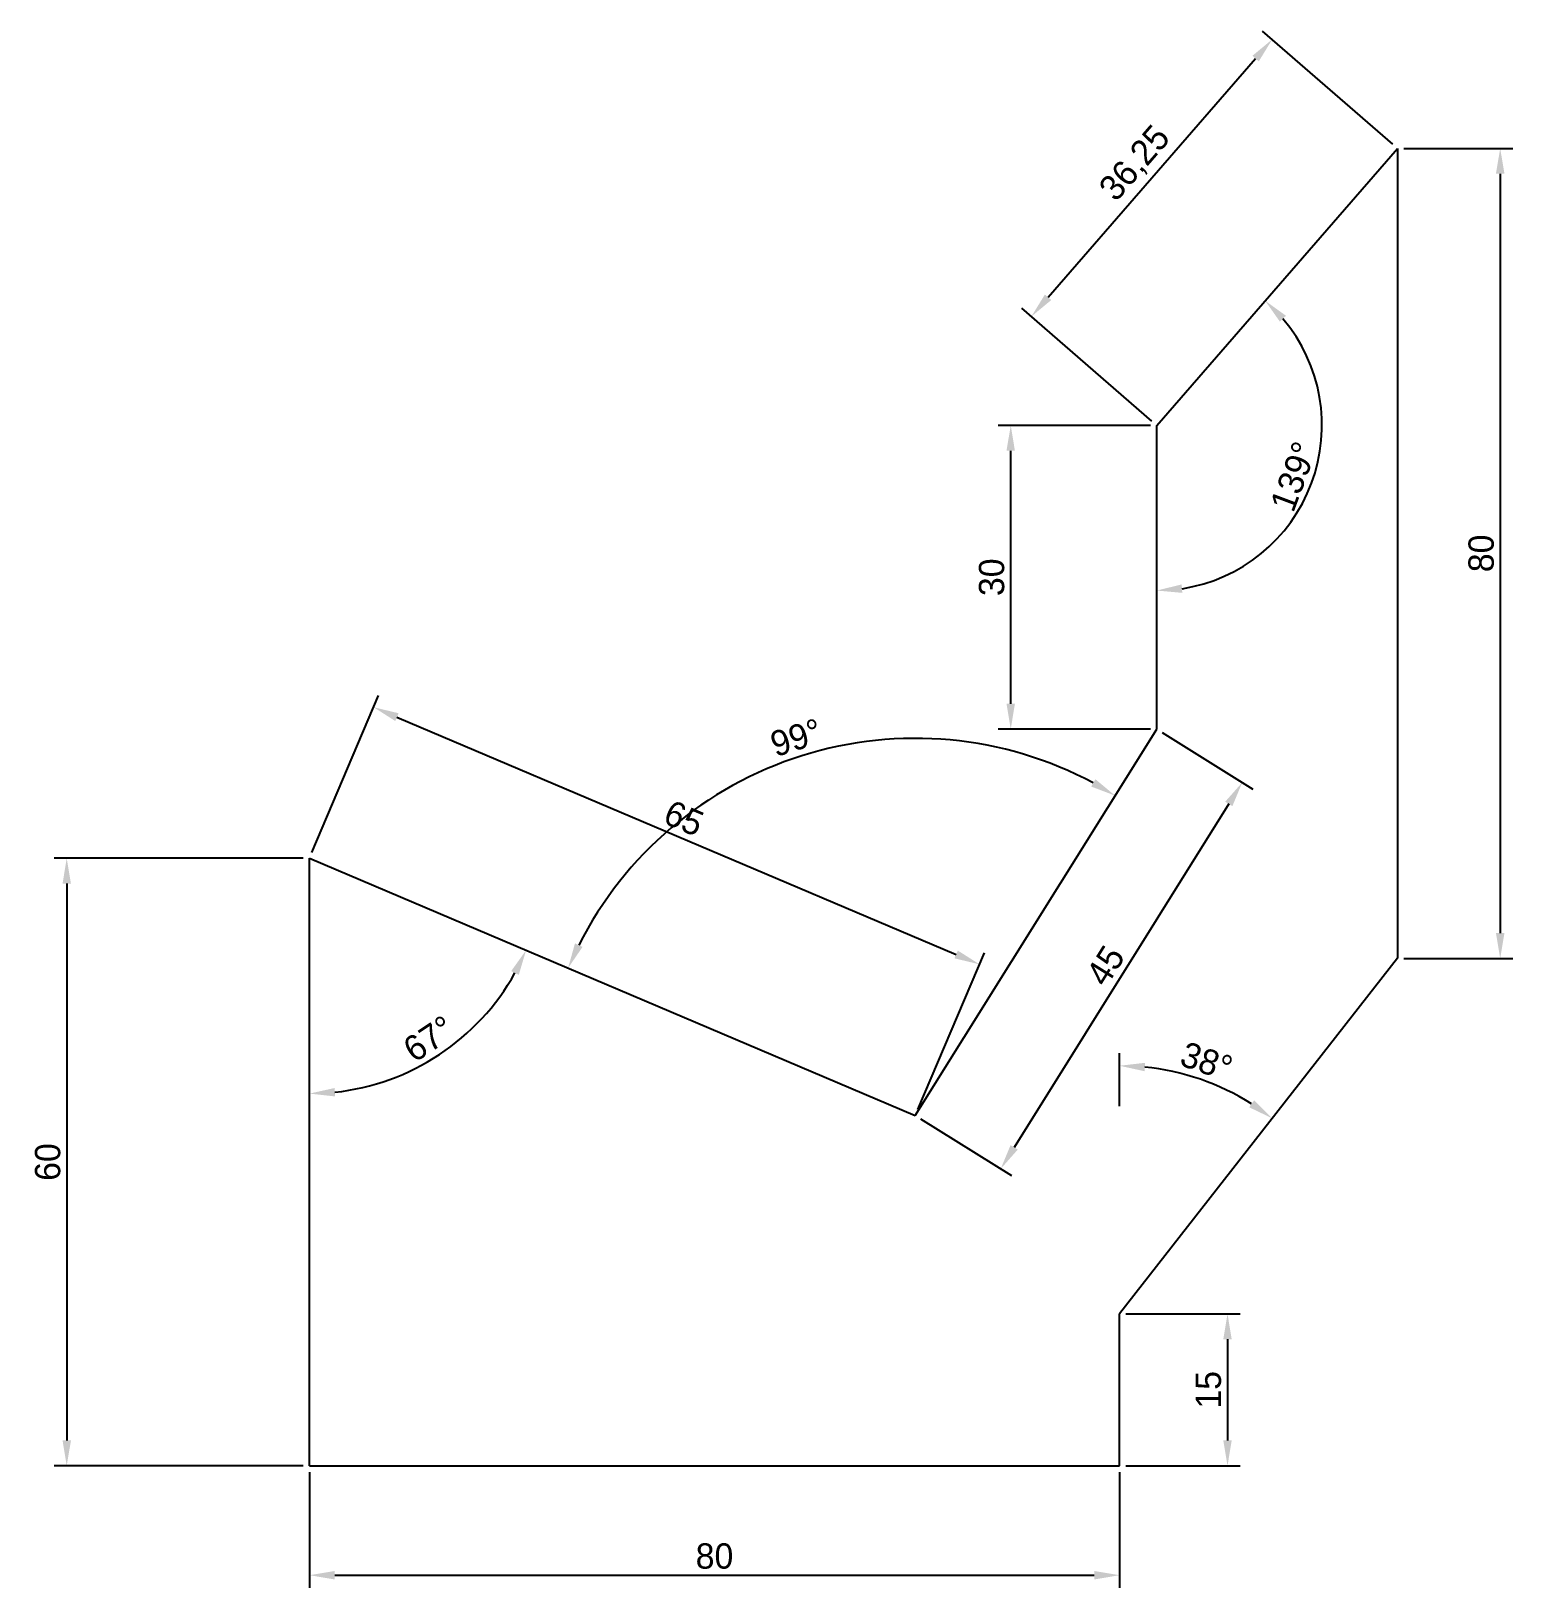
# Model space of a CAD drawing. Header units: millimetres. Extents: x -27 to 119, y -12 to 142.
import ezdxf

# ---------------------------------------------------------------- set-up
doc = ezdxf.new("R2010")
doc.units = ezdxf.units.MM
doc.dimstyles.new('ISO-25', dxfattribs={"dimtxt": 2.5, "dimasz": 2.5, "dimexe": 1.25, "dimexo": 0.625, "dimtad": 1, "dimtxsty": 'Standard', "dimcen": 2.5, "dimadec": 0, "dimazin": 0, "dimtfac": 1, "dimtmove": 0, "dimatfit": 3, "dimfxl": 1, "dimarcsym": 0})

# ---------------------------------------------------------------- blocks, each defined once
blk = doc.blocks.new('*D2')
at = {"color": 0, "lineweight": -2, "transparency": 16777216}
for p, q in [((-0.63, 60), (-25.23, 60)), ((-23.98, 57.5), (-23.98, 2.5)), ((-0.63, 0), (-25.23, 0))]:
    blk.add_line(p, q, dxfattribs=at)
at = {"color": 0, "transparency": 16777216}
for points in [[(-24.39, 57.5), (-23.56, 57.5), (-23.98, 60)], [(-24.39, 2.5), (-23.56, 2.5), (-23.98, 0)]]:
    blk.add_solid(points, dxfattribs=at)
at = {"layer": 'Defpoints', "color": 0, "transparency": 16777216}
for p in [(0, 60), (0, 0), (-23.98, 0)]:
    blk.add_point(p, dxfattribs=at)
at = {"color": 0, "transparency": 16777216, "insert": (-25.85, 30), "char_height": 2.5, "attachment_point": 5, "rotation": 90}
blk.add_mtext('60', dxfattribs=at)
blk = doc.blocks.new('*D3')
at = {"color": 0, "lineweight": -2, "transparency": 16777216}
for p, q in [((0, -0.62), (0, -12.06)), ((80, -0.62), (80, -12.06)), ((2.5, -10.81), (77.5, -10.81))]:
    blk.add_line(p, q, dxfattribs=at)
at = {"color": 0, "transparency": 16777216}
for points in [[(2.5, -10.39), (2.5, -11.23), (0, -10.81)], [(77.5, -10.39), (77.5, -11.23), (80, -10.81)]]:
    blk.add_solid(points, dxfattribs=at)
at = {"layer": 'Defpoints', "color": 0, "transparency": 16777216}
for p in [(0, 0), (80, 0), (80, -10.81)]:
    blk.add_point(p, dxfattribs=at)
at = {"color": 0, "transparency": 16777216, "insert": (40, -8.93), "char_height": 2.5, "attachment_point": 5}
blk.add_mtext('80', dxfattribs=at)
blk = doc.blocks.new('*D6')
at = {"color": 0, "lineweight": -2, "transparency": 16777216}
for p, q in [((80.63, 15), (91.92, 15)), ((90.67, 12.5), (90.67, 2.5)), ((80.63, 0), (91.92, 0))]:
    blk.add_line(p, q, dxfattribs=at)
at = {"color": 0, "transparency": 16777216}
for points in [[(90.25, 12.5), (91.08, 12.5), (90.67, 15)], [(90.25, 2.5), (91.08, 2.5), (90.67, 0)]]:
    blk.add_solid(points, dxfattribs=at)
at = {"layer": 'Defpoints', "color": 0, "transparency": 16777216}
for p in [(80, 15), (80, 0), (90.67, 0)]:
    blk.add_point(p, dxfattribs=at)
at = {"color": 0, "transparency": 16777216, "insert": (88.79, 7.5), "char_height": 2.5, "attachment_point": 5, "rotation": 90}
blk.add_mtext('15', dxfattribs=at)
blk = doc.blocks.new('*D9')
at = {"color": 0, "lineweight": -2, "transparency": 16777216}
blk.add_arc((0, 60), 23.24, 276.1662, 330.8338, dxfattribs=at)
at = {"color": 0, "transparency": 16777216}
for points in [[(19.92, 48.86), (20.67, 48.49), (21.39, 50.92)], [(2.52, 36.48), (2.47, 37.31), (0, 36.76)]]:
    blk.add_solid(points, dxfattribs=at)
at = {"layer": 'Defpoints', "color": 0, "transparency": 16777216}
for p in [(0, 60), (0, 60), (8.83, 38.5), (59.83, 34.6), (0, 0)]:
    blk.add_point(p, dxfattribs=at)
at = {"color": 0, "transparency": 16777216, "insert": (11.79, 42.18), "char_height": 2.5, "attachment_point": 5, "rotation": 33.5}
blk.add_mtext('67°', dxfattribs=at)
blk = doc.blocks.new('*D13')
at = {"color": 0, "lineweight": -2, "transparency": 16777216}
blk.add_arc((59.83, 34.6), 37.25, 61.8457, 153.1543, dxfattribs=at)
at = {"color": 0, "transparency": 16777216}
for points in [[(77.62, 67.81), (77.2, 67.09), (79.57, 66.19)], [(26.97, 51.25), (26.22, 51.6), (25.54, 49.16)]]:
    blk.add_solid(points, dxfattribs=at)
at = {"layer": 'Defpoints', "color": 0, "transparency": 16777216}
for p in [(83.68, 72.76), (59.18, 71.85), (0, 60), (59.83, 34.6), (59.83, 34.6)]:
    blk.add_point(p, dxfattribs=at)
at = {"color": 0, "transparency": 16777216, "insert": (48.07, 71.92), "char_height": 2.5, "attachment_point": 5, "rotation": 17.5}
blk.add_mtext('99°', dxfattribs=at)
blk = doc.blocks.new('*D14')
at = {"color": 0, "lineweight": -2, "transparency": 16777216}
blk.add_arc((83.68, 102.76), 16.32, 278.7873, 40.2127, dxfattribs=at)
at = {"color": 0, "transparency": 16777216}
for points in [[(95.84, 113.01), (96.44, 113.59), (94.38, 115.08)], [(86.2, 86.22), (86.14, 87.05), (83.68, 86.45)]]:
    blk.add_solid(points, dxfattribs=at)
at = {"layer": 'Defpoints', "color": 0, "transparency": 16777216}
for p in [(107.46, 130.12), (83.68, 102.76), (83.68, 102.76), (95.48, 91.5), (83.68, 72.76)]:
    blk.add_point(p, dxfattribs=at)
at = {"color": 0, "transparency": 16777216, "insert": (97.21, 97.71), "char_height": 2.5, "attachment_point": 5, "rotation": 69.5}
blk.add_mtext('139°', dxfattribs=at)
blk = doc.blocks.new('*D15')
at = {"color": 0, "lineweight": -2, "transparency": 16777216}
for p, q in [((106.99, 130.53), (94.14, 141.7)), ((72.94, 115.41), (93.44, 139)), ((83.21, 103.17), (70.36, 114.34))]:
    blk.add_line(p, q, dxfattribs=at)
at = {"color": 0, "transparency": 16777216}
for points in [[(93.13, 139.27), (93.76, 138.72), (95.08, 140.88)], [(72.63, 115.68), (73.26, 115.14), (71.3, 113.52)]]:
    blk.add_solid(points, dxfattribs=at)
at = {"layer": 'Defpoints', "color": 0, "transparency": 16777216}
for p in [(95.08, 140.88), (107.46, 130.12), (83.68, 102.76)]:
    blk.add_point(p, dxfattribs=at)
at = {"color": 0, "transparency": 16777216, "insert": (81.62, 128.57), "char_height": 2.5, "attachment_point": 5, "rotation": 49}
blk.add_mtext('36,25', dxfattribs=at)
blk = doc.blocks.new('*D16')
at = {"color": 0, "lineweight": -2, "transparency": 16777216}
for p, q in [((0.24, 60.58), (6.82, 76.08)), ((8.64, 73.95), (63.87, 50.5)), ((60.08, 35.18), (66.66, 50.68))]:
    blk.add_line(p, q, dxfattribs=at)
at = {"color": 0, "transparency": 16777216}
for points in [[(8.8, 74.33), (8.47, 73.56), (6.34, 74.92)], [(64.03, 50.89), (63.7, 50.12), (66.17, 49.53)]]:
    blk.add_solid(points, dxfattribs=at)
at = {"layer": 'Defpoints', "color": 0, "transparency": 16777216}
for p in [(0, 60), (66.17, 49.53), (59.83, 34.6)]:
    blk.add_point(p, dxfattribs=at)
at = {"color": 0, "transparency": 16777216, "insert": (36.98, 63.95), "char_height": 2.5, "attachment_point": 5, "rotation": 337}
blk.add_mtext('65', dxfattribs=at)
blk = doc.blocks.new('*D17')
at = {"color": 0, "lineweight": -2, "transparency": 16777216}
for p, q in [((83.05, 102.76), (68.01, 102.76)), ((69.26, 75.26), (69.26, 100.26)), ((83.05, 72.76), (68.01, 72.76))]:
    blk.add_line(p, q, dxfattribs=at)
at = {"color": 0, "transparency": 16777216}
for points in [[(68.84, 100.26), (69.67, 100.26), (69.26, 102.76)], [(68.84, 75.26), (69.67, 75.26), (69.26, 72.76)]]:
    blk.add_solid(points, dxfattribs=at)
at = {"layer": 'Defpoints', "color": 0, "transparency": 16777216}
for p in [(69.26, 102.76), (83.68, 102.76), (83.68, 72.76)]:
    blk.add_point(p, dxfattribs=at)
at = {"color": 0, "transparency": 16777216, "insert": (67.38, 87.76), "char_height": 2.5, "attachment_point": 5, "rotation": 90}
blk.add_mtext('30', dxfattribs=at)
blk = doc.blocks.new('*D18')
at = {"color": 0, "lineweight": -2, "transparency": 16777216}
for p, q in [((84.21, 72.43), (93.18, 66.83)), ((90.79, 65.37), (69.6, 31.45)), ((60.36, 34.27), (69.33, 28.67))]:
    blk.add_line(p, q, dxfattribs=at)
at = {"color": 0, "transparency": 16777216}
for points in [[(90.44, 65.59), (91.15, 65.15), (92.12, 67.49)], [(69.24, 31.67), (69.95, 31.23), (68.27, 29.33)]]:
    blk.add_solid(points, dxfattribs=at)
at = {"layer": 'Defpoints', "color": 0, "transparency": 16777216}
for p in [(83.68, 72.76), (59.83, 34.6), (68.27, 29.33)]:
    blk.add_point(p, dxfattribs=at)
at = {"color": 0, "transparency": 16777216, "insert": (78.61, 49.4), "char_height": 2.5, "attachment_point": 5, "rotation": 58}
blk.add_mtext('45', dxfattribs=at)
blk = doc.blocks.new('*D19')
at = {"color": 0, "lineweight": -2, "transparency": 16777216}
for p, q in [((108.09, 130.12), (118.85, 130.12)), ((117.6, 127.62), (117.6, 52.62)), ((108.09, 50.12), (118.85, 50.12))]:
    blk.add_line(p, q, dxfattribs=at)
at = {"color": 0, "transparency": 16777216}
for points in [[(117.18, 127.62), (118.02, 127.62), (117.6, 130.12)], [(117.18, 52.62), (118.02, 52.62), (117.6, 50.12)]]:
    blk.add_solid(points, dxfattribs=at)
at = {"layer": 'Defpoints', "color": 0, "transparency": 16777216}
for p in [(107.46, 130.12), (107.46, 50.12), (117.6, 50.12)]:
    blk.add_point(p, dxfattribs=at)
at = {"color": 0, "transparency": 16777216, "insert": (115.73, 90.12), "char_height": 2.5, "attachment_point": 5, "rotation": 90}
blk.add_mtext('80', dxfattribs=at)
blk = doc.blocks.new('*D20')
at = {"color": 0, "lineweight": -2, "transparency": 16777216}
blk.add_line((80, 35.53), (80, 40.76), dxfattribs=at)
blk.add_arc((80, 15), 24.51, 57.8253, 84.1541, dxfattribs=at)
at = {"color": 0, "transparency": 16777216}
for points in [[(82.48, 38.97), (82.52, 39.8), (80, 39.51)], [(93.29, 36.09), (92.81, 35.41), (95.1, 34.31)]]:
    blk.add_solid(points, dxfattribs=at)
at = {"layer": 'Defpoints', "color": 0, "transparency": 16777216}
for p in [(107.46, 50.12), (90.49, 37.15), (80, 34.91), (80, 15), (80, 15)]:
    blk.add_point(p, dxfattribs=at)
at = {"color": 0, "transparency": 16777216, "insert": (88.6, 39.95), "char_height": 2.5, "attachment_point": 5, "rotation": 340.9897}
blk.add_mtext('38°', dxfattribs=at)

msp = doc.modelspace()

# ---------------------------------------------------------------- linework, layer by layer
for p, q in [((83.679, 102.765), (107.461, 130.123)), ((107.461, 130.123), (107.461, 50.123)), ((83.679, 72.765), (83.679, 102.765)), ((59.833, 34.602), (83.679, 72.765)), ((0, 0), (0, 60)), ((0, 60), (59.833, 34.602)), ((107.461, 50.123), (80, 15)), ((80, 0), (80, 15)), ((0, 0), (80, 0))]:
    msp.add_line(p, q)

# ---------------------------------------------------------------- dimensions: what is measured, and where the dimension line sits
for p1, p2, distance, picture, middle in [((83.679, 102.765), (107.461, 130.123), 16.4, '*D15', (81.621, 128.57)), ((83.679, 72.765), (83.679, 102.765), 14.423, '*D17', (67.382, 87.765)), ((0, 60), (59.833, 34.602), 16.213, '*D16', (36.984, 63.952)), ((83.679, 72.765), (59.833, 34.602), 9.952, '*D18', (78.606, 49.403)), ((80, 15), (80, 0), 10.666, '*D6', (88.791, 7.5))]:
    dim = msp.add_aligned_dim(p1=p1, p2=p2, distance=distance, dimstyle='ISO-25')
    dim.commit()
    dim.dimension.update_dxf_attribs({"geometry": picture, "text_midpoint": middle})
for base, line1, line2, picture, middle in [((95.482, 91.499), ((83.679, 72.765), (83.679, 102.765)), ((83.679, 102.765), (107.461, 130.123)), '*D14', (97.206, 97.707)), ((59.183, 71.85), ((59.833, 34.602), (83.679, 72.765)), ((0, 60), (59.833, 34.602)), '*D13', (48.067, 71.92)), ((8.831, 38.502), ((0, 60), (59.833, 34.602)), ((0, 0), (0, 60)), '*D9', (11.793, 42.183)), ((90.494, 37.153), ((107.461, 50.123), (80, 15)), ((80, 15), (80, 34.905)), '*D20', (88.596, 39.949))]:
    dim = msp.add_angular_dim_2l(base=base, line1=line1, line2=line2, dimstyle='ISO-25')
    dim.commit()
    dim.dimension.update_dxf_attribs({"geometry": picture, "text_midpoint": middle})
for base, p1, p2, picture, middle in [((117.601, 50.123), (107.461, 130.123), (107.461, 50.123), '*D19', (115.726, 90.123)), ((-23.978, 0), (0, 60), (0, 0), '*D2', (-25.853, 30))]:
    dim = msp.add_linear_dim(base=base, p1=p1, p2=p2, angle=90, dimstyle='ISO-25')
    dim.commit()
    dim.dimension.update_dxf_attribs({"geometry": picture, "text_midpoint": middle})
dim = msp.add_linear_dim(base=(80, -10.81), p1=(0, 0), p2=(80, 0), dimstyle='ISO-25')
dim.commit()
dim.dimension.update_dxf_attribs({"geometry": '*D3', "text_midpoint": (40, -8.935)})

doc.saveas('drawing.dxf')
